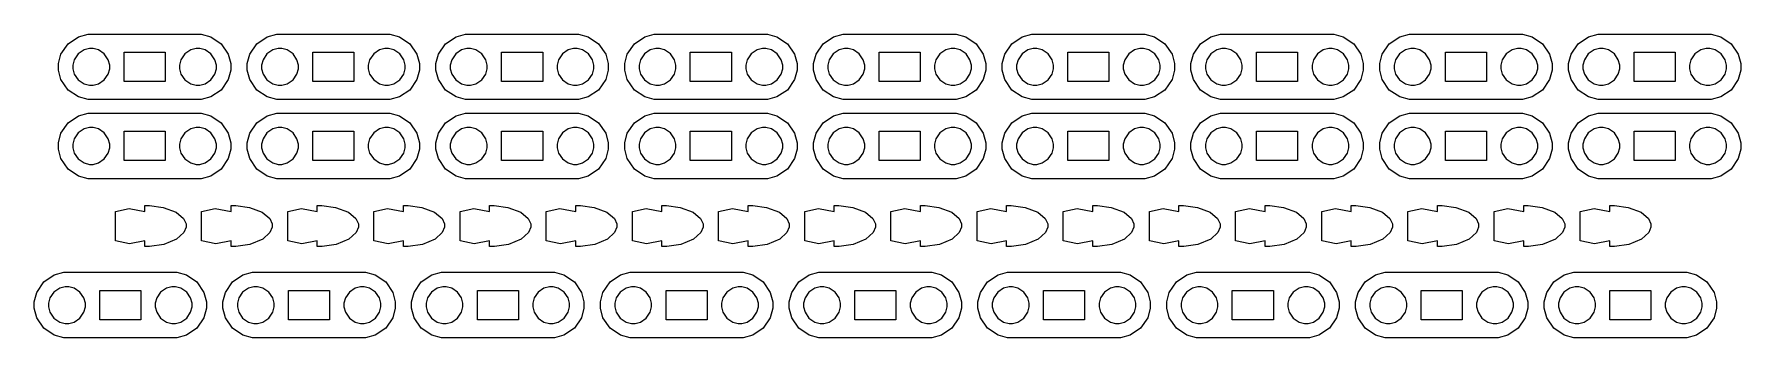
# Model space of a CAD drawing. Extents: x -158 to 1119, y 475 to 1777.
# Drawn here: x -118.9 to 54.6, y 805.7 to 836.6 of the extents above; entities that cross this region are included whole.
import ezdxf

# ---------------------------------------------------------------- set-up
doc = ezdxf.new("R2010")
doc.units = 0
doc.header["$MEASUREMENT"] = 0

msp = doc.modelspace()

# ---------------------------------------------------------------- linework, layer by layer
at = {"color": 0}
for points in [[(-101.95, 836.63), (-100.98, 836.37), (-99.92, 835.66), (-99.2, 834.6), (-98.94, 833.63), (-98.94, 833.3), (-98.94, 832.98), (-99.2, 832.01), (-99.92, 830.95), (-100.98, 830.24), (-101.95, 829.97), (-102.28, 829.97), (-113.12, 829.97), (-113.45, 829.97), (-114.42, 830.24), (-115.48, 830.95), (-116.2, 832.01), (-116.46, 832.98), (-116.46, 833.3), (-116.46, 833.63), (-116.2, 834.6), (-115.48, 835.66), (-114.42, 836.37), (-113.45, 836.63), (-113.12, 836.63), (-102.28, 836.63)], [(-82.76, 836.63), (-81.79, 836.37), (-80.73, 835.66), (-80.01, 834.6), (-79.75, 833.63), (-79.75, 833.3), (-79.75, 832.98), (-80.01, 832.01), (-80.73, 830.95), (-81.79, 830.24), (-82.76, 829.97), (-83.09, 829.97), (-93.94, 829.97), (-94.26, 829.97), (-95.23, 830.24), (-96.3, 830.95), (-97.01, 832.01), (-97.27, 832.98), (-97.27, 833.3), (-97.27, 833.63), (-97.01, 834.6), (-96.3, 835.66), (-95.23, 836.37), (-94.26, 836.63), (-93.94, 836.63), (-83.09, 836.63)], [(-63.58, 836.63), (-62.6, 836.37), (-61.54, 835.66), (-60.82, 834.6), (-60.56, 833.63), (-60.56, 833.3), (-60.56, 832.98), (-60.82, 832.01), (-61.54, 830.95), (-62.6, 830.24), (-63.58, 829.97), (-63.9, 829.97), (-74.74, 829.97), (-75.07, 829.97), (-76.04, 830.24), (-77.1, 830.95), (-77.82, 832.01), (-78.08, 832.98), (-78.08, 833.3), (-78.08, 833.63), (-77.82, 834.6), (-77.1, 835.66), (-76.04, 836.37), (-75.07, 836.63), (-74.74, 836.63), (-63.9, 836.63)], [(-44.38, 836.63), (-43.41, 836.37), (-42.35, 835.66), (-41.63, 834.6), (-41.37, 833.63), (-41.37, 833.3), (-41.37, 832.98), (-41.63, 832.01), (-42.35, 830.95), (-43.41, 830.24), (-44.38, 829.97), (-44.71, 829.97), (-55.56, 829.97), (-55.88, 829.97), (-56.86, 830.24), (-57.91, 830.95), (-58.63, 832.01), (-58.89, 832.98), (-58.89, 833.3), (-58.89, 833.63), (-58.63, 834.6), (-57.91, 835.66), (-56.86, 836.37), (-55.88, 836.63), (-55.56, 836.63), (-44.71, 836.63)], [(-25.19, 836.63), (-24.22, 836.37), (-23.16, 835.66), (-22.45, 834.6), (-22.18, 833.63), (-22.18, 833.3), (-22.18, 832.98), (-22.45, 832.01), (-23.16, 830.95), (-24.22, 830.24), (-25.19, 829.97), (-25.52, 829.97), (-36.37, 829.97), (-36.69, 829.97), (-37.66, 830.24), (-38.73, 830.95), (-39.44, 832.01), (-39.7, 832.98), (-39.7, 833.3), (-39.7, 833.63), (-39.44, 834.6), (-38.73, 835.66), (-37.66, 836.37), (-36.69, 836.63), (-36.37, 836.63), (-25.52, 836.63)], [(-6, 836.63), (-5.03, 836.37), (-3.97, 835.66), (-3.25, 834.6), (-2.99, 833.63), (-2.99, 833.3), (-2.99, 832.98), (-3.25, 832.01), (-3.97, 830.95), (-5.03, 830.24), (-6, 829.97), (-6.33, 829.97), (-17.17, 829.97), (-17.5, 829.97), (-18.47, 830.24), (-19.53, 830.95), (-20.25, 832.01), (-20.51, 832.98), (-20.51, 833.3), (-20.51, 833.63), (-20.25, 834.6), (-19.53, 835.66), (-18.47, 836.37), (-17.5, 836.63), (-17.17, 836.63), (-6.33, 836.63)], [(13.19, 836.63), (14.16, 836.37), (15.22, 835.66), (15.94, 834.6), (16.2, 833.63), (16.2, 833.3), (16.2, 832.98), (15.94, 832.01), (15.22, 830.95), (14.16, 830.24), (13.19, 829.97), (12.86, 829.97), (2.02, 829.97), (1.69, 829.97), (0.71, 830.24), (-0.35, 830.95), (-1.06, 832.01), (-1.32, 832.98), (-1.32, 833.3), (-1.32, 833.63), (-1.06, 834.6), (-0.35, 835.66), (0.71, 836.37), (1.69, 836.63), (2.02, 836.63), (12.86, 836.63)], [(32.38, 836.63), (33.35, 836.37), (34.41, 835.66), (35.12, 834.6), (35.39, 833.63), (35.39, 833.3), (35.39, 832.98), (35.12, 832.01), (34.41, 830.95), (33.35, 830.24), (32.38, 829.97), (32.05, 829.97), (21.2, 829.97), (20.88, 829.97), (19.91, 830.24), (18.84, 830.95), (18.13, 832.01), (17.87, 832.98), (17.87, 833.3), (17.87, 833.63), (18.13, 834.6), (18.84, 835.66), (19.91, 836.37), (20.88, 836.63), (21.2, 836.63), (32.05, 836.63)], [(51.56, 836.63), (52.54, 836.37), (53.6, 835.66), (54.32, 834.6), (54.58, 833.63), (54.58, 833.3), (54.58, 832.98), (54.32, 832.01), (53.6, 830.95), (52.54, 830.24), (51.56, 829.97), (51.24, 829.97), (40.4, 829.97), (40.07, 829.97), (39.1, 830.24), (38.04, 830.95), (37.32, 832.01), (37.06, 832.98), (37.06, 833.3), (37.06, 833.63), (37.32, 834.6), (38.04, 835.66), (39.1, 836.37), (40.07, 836.63), (40.4, 836.63), (51.24, 836.63)], [(-113.31, 835.18), (-113.85, 835.03), (-114.45, 834.63), (-114.86, 834.03), (-115, 833.49), (-115, 833.3), (-115, 833.12), (-114.86, 832.57), (-114.45, 831.98), (-113.85, 831.58), (-113.31, 831.43), (-113.12, 831.43), (-112.94, 831.43), (-112.4, 831.58), (-111.8, 831.98), (-111.4, 832.57), (-111.25, 833.12), (-111.25, 833.3), (-111.25, 833.49), (-111.4, 834.03), (-111.8, 834.63), (-112.4, 835.03), (-112.94, 835.18), (-113.12, 835.18)], [(-105.62, 834.8), (-105.62, 831.8), (-109.79, 831.8), (-109.79, 834.8)], [(-102.46, 835.18), (-103.01, 835.03), (-103.61, 834.63), (-104.01, 834.03), (-104.15, 833.49), (-104.15, 833.3), (-104.15, 833.12), (-104.01, 832.57), (-103.61, 831.98), (-103.01, 831.58), (-102.46, 831.43), (-102.28, 831.43), (-102.1, 831.43), (-101.55, 831.58), (-100.95, 831.98), (-100.55, 832.57), (-100.4, 833.12), (-100.4, 833.3), (-100.4, 833.49), (-100.55, 834.03), (-100.95, 834.63), (-101.55, 835.03), (-102.1, 835.18), (-102.28, 835.18)], [(-94.12, 835.18), (-94.67, 835.03), (-95.26, 834.63), (-95.66, 834.03), (-95.81, 833.49), (-95.81, 833.3), (-95.81, 833.12), (-95.66, 832.57), (-95.26, 831.98), (-94.67, 831.58), (-94.12, 831.43), (-93.94, 831.43), (-93.75, 831.43), (-93.21, 831.58), (-92.61, 831.98), (-92.21, 832.57), (-92.06, 833.12), (-92.06, 833.3), (-92.06, 833.49), (-92.21, 834.03), (-92.61, 834.63), (-93.21, 835.03), (-93.75, 835.18), (-93.94, 835.18)], [(-86.42, 834.8), (-86.42, 831.8), (-90.6, 831.8), (-90.6, 834.8)], [(-83.27, 835.18), (-83.82, 835.03), (-84.41, 834.63), (-84.82, 834.03), (-84.96, 833.49), (-84.96, 833.3), (-84.96, 833.12), (-84.82, 832.57), (-84.41, 831.98), (-83.82, 831.58), (-83.27, 831.43), (-83.09, 831.43), (-82.91, 831.43), (-82.36, 831.58), (-81.76, 831.98), (-81.36, 832.57), (-81.21, 833.12), (-81.21, 833.3), (-81.21, 833.49), (-81.36, 834.03), (-81.76, 834.63), (-82.36, 835.03), (-82.91, 835.18), (-83.09, 835.18)], [(-74.93, 835.18), (-75.47, 835.03), (-76.07, 834.63), (-76.47, 834.03), (-76.62, 833.49), (-76.62, 833.3), (-76.62, 833.12), (-76.47, 832.57), (-76.07, 831.98), (-75.47, 831.58), (-74.93, 831.43), (-74.74, 831.43), (-74.56, 831.43), (-74.01, 831.58), (-73.42, 831.98), (-73.02, 832.57), (-72.87, 833.12), (-72.87, 833.3), (-72.87, 833.49), (-73.02, 834.03), (-73.42, 834.63), (-74.01, 835.03), (-74.56, 835.18), (-74.74, 835.18)], [(-67.23, 834.8), (-67.23, 831.8), (-71.41, 831.8), (-71.41, 834.8)], [(-64.08, 835.18), (-64.63, 835.03), (-65.23, 834.63), (-65.63, 834.03), (-65.77, 833.49), (-65.77, 833.3), (-65.77, 833.12), (-65.63, 832.57), (-65.23, 831.98), (-64.63, 831.58), (-64.08, 831.43), (-63.9, 831.43), (-63.72, 831.43), (-63.17, 831.58), (-62.57, 831.98), (-62.17, 832.57), (-62.02, 833.12), (-62.02, 833.3), (-62.02, 833.49), (-62.17, 834.03), (-62.57, 834.63), (-63.17, 835.03), (-63.72, 835.18), (-63.9, 835.18)], [(-55.74, 835.18), (-56.29, 835.03), (-56.88, 834.63), (-57.28, 834.03), (-57.43, 833.49), (-57.43, 833.3), (-57.43, 833.12), (-57.28, 832.57), (-56.88, 831.98), (-56.29, 831.58), (-55.74, 831.43), (-55.56, 831.43), (-55.37, 831.43), (-54.83, 831.58), (-54.23, 831.98), (-53.83, 832.57), (-53.68, 833.12), (-53.68, 833.3), (-53.68, 833.49), (-53.83, 834.03), (-54.23, 834.63), (-54.83, 835.03), (-55.37, 835.18), (-55.56, 835.18)], [(-48.05, 834.8), (-48.05, 831.8), (-52.22, 831.8), (-52.22, 834.8)], [(-44.89, 835.18), (-45.44, 835.03), (-46.04, 834.63), (-46.44, 834.03), (-46.58, 833.49), (-46.58, 833.3), (-46.58, 833.12), (-46.44, 832.57), (-46.04, 831.98), (-45.44, 831.58), (-44.89, 831.43), (-44.71, 831.43), (-44.53, 831.43), (-43.98, 831.58), (-43.38, 831.98), (-42.98, 832.57), (-42.83, 833.12), (-42.83, 833.3), (-42.83, 833.49), (-42.98, 834.03), (-43.38, 834.63), (-43.98, 835.03), (-44.53, 835.18), (-44.71, 835.18)], [(-36.55, 835.18), (-37.1, 835.03), (-37.69, 834.63), (-38.09, 834.03), (-38.24, 833.49), (-38.24, 833.3), (-38.24, 833.12), (-38.09, 832.57), (-37.69, 831.98), (-37.1, 831.58), (-36.55, 831.43), (-36.37, 831.43), (-36.18, 831.43), (-35.64, 831.58), (-35.04, 831.98), (-34.64, 832.57), (-34.49, 833.12), (-34.49, 833.3), (-34.49, 833.49), (-34.64, 834.03), (-35.04, 834.63), (-35.64, 835.03), (-36.18, 835.18), (-36.37, 835.18)], [(-28.86, 834.8), (-28.86, 831.8), (-33.03, 831.8), (-33.03, 834.8)], [(-25.7, 835.18), (-26.25, 835.03), (-26.84, 834.63), (-27.25, 834.03), (-27.39, 833.49), (-27.39, 833.3), (-27.39, 833.12), (-27.25, 832.57), (-26.84, 831.98), (-26.25, 831.58), (-25.7, 831.43), (-25.52, 831.43), (-25.34, 831.43), (-24.79, 831.58), (-24.19, 831.98), (-23.79, 832.57), (-23.64, 833.12), (-23.64, 833.3), (-23.64, 833.49), (-23.79, 834.03), (-24.19, 834.63), (-24.79, 835.03), (-25.34, 835.18), (-25.52, 835.18)], [(-17.36, 835.18), (-17.9, 835.03), (-18.5, 834.63), (-18.9, 834.03), (-19.05, 833.49), (-19.05, 833.3), (-19.05, 833.12), (-18.9, 832.57), (-18.5, 831.98), (-17.9, 831.58), (-17.36, 831.43), (-17.17, 831.43), (-16.99, 831.43), (-16.44, 831.58), (-15.85, 831.98), (-15.45, 832.57), (-15.3, 833.12), (-15.3, 833.3), (-15.3, 833.49), (-15.45, 834.03), (-15.85, 834.63), (-16.44, 835.03), (-16.99, 835.18), (-17.17, 835.18)], [(-9.66, 834.8), (-9.66, 831.8), (-13.84, 831.8), (-13.84, 834.8)], [(-6.51, 835.18), (-7.06, 835.03), (-7.65, 834.63), (-8.06, 834.03), (-8.2, 833.49), (-8.2, 833.3), (-8.2, 833.12), (-8.06, 832.57), (-7.65, 831.98), (-7.06, 831.58), (-6.51, 831.43), (-6.33, 831.43), (-6.15, 831.43), (-5.6, 831.58), (-5, 831.98), (-4.6, 832.57), (-4.45, 833.12), (-4.45, 833.3), (-4.45, 833.49), (-4.6, 834.03), (-5, 834.63), (-5.6, 835.03), (-6.15, 835.18), (-6.33, 835.18)], [(1.83, 835.18), (1.29, 835.03), (0.69, 834.63), (0.29, 834.03), (0.14, 833.49), (0.14, 833.3), (0.14, 833.12), (0.29, 832.57), (0.69, 831.98), (1.29, 831.58), (1.83, 831.43), (2.02, 831.43), (2.2, 831.43), (2.74, 831.58), (3.34, 831.98), (3.74, 832.57), (3.89, 833.12), (3.89, 833.3), (3.89, 833.49), (3.74, 834.03), (3.34, 834.63), (2.74, 835.03), (2.2, 835.18), (2.02, 835.18)], [(9.52, 834.8), (9.52, 831.8), (5.35, 831.8), (5.35, 834.8)], [(12.68, 835.18), (12.13, 835.03), (11.53, 834.63), (11.13, 834.03), (10.99, 833.49), (10.99, 833.3), (10.99, 833.12), (11.13, 832.57), (11.53, 831.98), (12.13, 831.58), (12.68, 831.43), (12.86, 831.43), (13.04, 831.43), (13.59, 831.58), (14.19, 831.98), (14.59, 832.57), (14.74, 833.12), (14.74, 833.3), (14.74, 833.49), (14.59, 834.03), (14.19, 834.63), (13.59, 835.03), (13.04, 835.18), (12.86, 835.18)], [(21.02, 835.18), (20.47, 835.03), (19.88, 834.63), (19.48, 834.03), (19.33, 833.49), (19.33, 833.3), (19.33, 833.12), (19.48, 832.57), (19.88, 831.98), (20.47, 831.58), (21.02, 831.43), (21.2, 831.43), (21.39, 831.43), (21.93, 831.58), (22.53, 831.98), (22.93, 832.57), (23.08, 833.12), (23.08, 833.3), (23.08, 833.49), (22.93, 834.03), (22.53, 834.63), (21.93, 835.03), (21.39, 835.18), (21.2, 835.18)], [(28.71, 834.8), (28.71, 831.8), (24.54, 831.8), (24.54, 834.8)], [(31.87, 835.18), (31.32, 835.03), (30.73, 834.63), (30.32, 834.03), (30.18, 833.49), (30.18, 833.3), (30.18, 833.12), (30.32, 832.57), (30.73, 831.98), (31.32, 831.58), (31.87, 831.43), (32.05, 831.43), (32.24, 831.43), (32.78, 831.58), (33.37, 831.98), (33.78, 832.57), (33.93, 833.12), (33.93, 833.3), (33.93, 833.49), (33.78, 834.03), (33.37, 834.63), (32.78, 835.03), (32.24, 835.18), (32.05, 835.18)], [(40.21, 835.18), (39.66, 835.03), (39.07, 834.63), (38.67, 834.03), (38.52, 833.49), (38.52, 833.3), (38.52, 833.12), (38.67, 832.57), (39.07, 831.98), (39.66, 831.58), (40.21, 831.43), (40.4, 831.43), (40.58, 831.43), (41.13, 831.58), (41.72, 831.98), (42.12, 832.57), (42.27, 833.12), (42.27, 833.3), (42.27, 833.49), (42.12, 834.03), (41.72, 834.63), (41.13, 835.03), (40.58, 835.18), (40.4, 835.18)], [(47.9, 834.8), (47.9, 831.8), (43.73, 831.8), (43.73, 834.8)], [(51.06, 835.18), (50.51, 835.03), (49.91, 834.63), (49.51, 834.03), (49.37, 833.49), (49.37, 833.3), (49.37, 833.12), (49.51, 832.57), (49.91, 831.98), (50.51, 831.58), (51.06, 831.43), (51.24, 831.43), (51.42, 831.43), (51.97, 831.58), (52.57, 831.98), (52.97, 832.57), (53.12, 833.12), (53.12, 833.3), (53.12, 833.49), (52.97, 834.03), (52.57, 834.63), (51.97, 835.03), (51.42, 835.18), (51.24, 835.18)], [(-101.95, 828.59), (-100.98, 828.33), (-99.92, 827.62), (-99.2, 826.56), (-98.94, 825.59), (-98.94, 825.26), (-98.94, 824.94), (-99.2, 823.97), (-99.92, 822.91), (-100.98, 822.2), (-101.95, 821.93), (-102.28, 821.93), (-113.12, 821.93), (-113.45, 821.93), (-114.42, 822.2), (-115.48, 822.91), (-116.2, 823.97), (-116.46, 824.94), (-116.46, 825.26), (-116.46, 825.59), (-116.2, 826.56), (-115.48, 827.62), (-114.42, 828.33), (-113.45, 828.59), (-113.12, 828.59), (-102.28, 828.59)], [(-82.76, 828.59), (-81.79, 828.33), (-80.73, 827.62), (-80.01, 826.56), (-79.75, 825.59), (-79.75, 825.26), (-79.75, 824.94), (-80.01, 823.97), (-80.73, 822.91), (-81.79, 822.2), (-82.76, 821.93), (-83.09, 821.93), (-93.94, 821.93), (-94.26, 821.93), (-95.23, 822.2), (-96.3, 822.91), (-97.01, 823.97), (-97.27, 824.94), (-97.27, 825.26), (-97.27, 825.59), (-97.01, 826.56), (-96.3, 827.62), (-95.23, 828.33), (-94.26, 828.59), (-93.94, 828.59), (-83.09, 828.59)], [(-63.58, 828.59), (-62.6, 828.33), (-61.54, 827.62), (-60.82, 826.56), (-60.56, 825.59), (-60.56, 825.26), (-60.56, 824.94), (-60.82, 823.97), (-61.54, 822.91), (-62.6, 822.2), (-63.58, 821.93), (-63.9, 821.93), (-74.74, 821.93), (-75.07, 821.93), (-76.04, 822.2), (-77.1, 822.91), (-77.82, 823.97), (-78.08, 824.94), (-78.08, 825.26), (-78.08, 825.59), (-77.82, 826.56), (-77.1, 827.62), (-76.04, 828.33), (-75.07, 828.59), (-74.74, 828.59), (-63.9, 828.59)], [(-44.38, 828.59), (-43.41, 828.33), (-42.35, 827.62), (-41.63, 826.56), (-41.37, 825.59), (-41.37, 825.26), (-41.37, 824.94), (-41.63, 823.97), (-42.35, 822.91), (-43.41, 822.2), (-44.38, 821.93), (-44.71, 821.93), (-55.56, 821.93), (-55.88, 821.93), (-56.86, 822.2), (-57.91, 822.91), (-58.63, 823.97), (-58.89, 824.94), (-58.89, 825.26), (-58.89, 825.59), (-58.63, 826.56), (-57.91, 827.62), (-56.86, 828.33), (-55.88, 828.59), (-55.56, 828.59), (-44.71, 828.59)], [(-25.19, 828.59), (-24.22, 828.33), (-23.16, 827.62), (-22.45, 826.56), (-22.18, 825.59), (-22.18, 825.26), (-22.18, 824.94), (-22.45, 823.97), (-23.16, 822.91), (-24.22, 822.2), (-25.19, 821.93), (-25.52, 821.93), (-36.37, 821.93), (-36.69, 821.93), (-37.66, 822.2), (-38.73, 822.91), (-39.44, 823.97), (-39.7, 824.94), (-39.7, 825.26), (-39.7, 825.59), (-39.44, 826.56), (-38.73, 827.62), (-37.66, 828.33), (-36.69, 828.59), (-36.37, 828.59), (-25.52, 828.59)], [(-6, 828.59), (-5.03, 828.33), (-3.97, 827.62), (-3.25, 826.56), (-2.99, 825.59), (-2.99, 825.26), (-2.99, 824.94), (-3.25, 823.97), (-3.97, 822.91), (-5.03, 822.2), (-6, 821.93), (-6.33, 821.93), (-17.17, 821.93), (-17.5, 821.93), (-18.47, 822.2), (-19.53, 822.91), (-20.25, 823.97), (-20.51, 824.94), (-20.51, 825.26), (-20.51, 825.59), (-20.25, 826.56), (-19.53, 827.62), (-18.47, 828.33), (-17.5, 828.59), (-17.17, 828.59), (-6.33, 828.59)], [(13.19, 828.59), (14.16, 828.33), (15.22, 827.62), (15.94, 826.56), (16.2, 825.59), (16.2, 825.26), (16.2, 824.94), (15.94, 823.97), (15.22, 822.91), (14.16, 822.2), (13.19, 821.93), (12.86, 821.93), (2.02, 821.93), (1.69, 821.93), (0.71, 822.2), (-0.35, 822.91), (-1.06, 823.97), (-1.32, 824.94), (-1.32, 825.26), (-1.32, 825.59), (-1.06, 826.56), (-0.35, 827.62), (0.71, 828.33), (1.69, 828.59), (2.02, 828.59), (12.86, 828.59)], [(32.38, 828.59), (33.35, 828.33), (34.41, 827.62), (35.12, 826.56), (35.39, 825.59), (35.39, 825.26), (35.39, 824.94), (35.12, 823.97), (34.41, 822.91), (33.35, 822.2), (32.38, 821.93), (32.05, 821.93), (21.2, 821.93), (20.88, 821.93), (19.91, 822.2), (18.84, 822.91), (18.13, 823.97), (17.87, 824.94), (17.87, 825.26), (17.87, 825.59), (18.13, 826.56), (18.84, 827.62), (19.91, 828.33), (20.88, 828.59), (21.2, 828.59), (32.05, 828.59)], [(51.56, 828.59), (52.54, 828.33), (53.6, 827.62), (54.32, 826.56), (54.58, 825.59), (54.58, 825.26), (54.58, 824.94), (54.32, 823.97), (53.6, 822.91), (52.54, 822.2), (51.56, 821.93), (51.24, 821.93), (40.4, 821.93), (40.07, 821.93), (39.1, 822.2), (38.04, 822.91), (37.32, 823.97), (37.06, 824.94), (37.06, 825.26), (37.06, 825.59), (37.32, 826.56), (38.04, 827.62), (39.1, 828.33), (40.07, 828.59), (40.4, 828.59), (51.24, 828.59)], [(-113.31, 827.14), (-113.85, 826.99), (-114.45, 826.59), (-114.86, 825.99), (-115, 825.45), (-115, 825.26), (-115, 825.08), (-114.86, 824.53), (-114.45, 823.94), (-113.85, 823.54), (-113.31, 823.39), (-113.12, 823.39), (-112.94, 823.39), (-112.4, 823.54), (-111.8, 823.94), (-111.4, 824.53), (-111.25, 825.08), (-111.25, 825.26), (-111.25, 825.45), (-111.4, 825.99), (-111.8, 826.59), (-112.4, 826.99), (-112.94, 827.14), (-113.12, 827.14)], [(-105.62, 826.76), (-105.62, 823.77), (-109.79, 823.77), (-109.79, 826.76)], [(-102.46, 827.14), (-103.01, 826.99), (-103.61, 826.59), (-104.01, 825.99), (-104.15, 825.45), (-104.15, 825.26), (-104.15, 825.08), (-104.01, 824.53), (-103.61, 823.94), (-103.01, 823.54), (-102.46, 823.39), (-102.28, 823.39), (-102.1, 823.39), (-101.55, 823.54), (-100.95, 823.94), (-100.55, 824.53), (-100.4, 825.08), (-100.4, 825.26), (-100.4, 825.45), (-100.55, 825.99), (-100.95, 826.59), (-101.55, 826.99), (-102.1, 827.14), (-102.28, 827.14)], [(-94.12, 827.14), (-94.67, 826.99), (-95.26, 826.59), (-95.66, 825.99), (-95.81, 825.45), (-95.81, 825.26), (-95.81, 825.08), (-95.66, 824.53), (-95.26, 823.94), (-94.67, 823.54), (-94.12, 823.39), (-93.94, 823.39), (-93.75, 823.39), (-93.21, 823.54), (-92.61, 823.94), (-92.21, 824.53), (-92.06, 825.08), (-92.06, 825.26), (-92.06, 825.45), (-92.21, 825.99), (-92.61, 826.59), (-93.21, 826.99), (-93.75, 827.14), (-93.94, 827.14)], [(-86.42, 826.76), (-86.42, 823.77), (-90.6, 823.77), (-90.6, 826.76)], [(-83.27, 827.14), (-83.82, 826.99), (-84.41, 826.59), (-84.82, 825.99), (-84.96, 825.45), (-84.96, 825.26), (-84.96, 825.08), (-84.82, 824.53), (-84.41, 823.94), (-83.82, 823.54), (-83.27, 823.39), (-83.09, 823.39), (-82.91, 823.39), (-82.36, 823.54), (-81.76, 823.94), (-81.36, 824.53), (-81.21, 825.08), (-81.21, 825.26), (-81.21, 825.45), (-81.36, 825.99), (-81.76, 826.59), (-82.36, 826.99), (-82.91, 827.14), (-83.09, 827.14)], [(-74.93, 827.14), (-75.47, 826.99), (-76.07, 826.59), (-76.47, 825.99), (-76.62, 825.45), (-76.62, 825.26), (-76.62, 825.08), (-76.47, 824.53), (-76.07, 823.94), (-75.47, 823.54), (-74.93, 823.39), (-74.74, 823.39), (-74.56, 823.39), (-74.01, 823.54), (-73.42, 823.94), (-73.02, 824.53), (-72.87, 825.08), (-72.87, 825.26), (-72.87, 825.45), (-73.02, 825.99), (-73.42, 826.59), (-74.01, 826.99), (-74.56, 827.14), (-74.74, 827.14)], [(-67.23, 826.76), (-67.23, 823.77), (-71.41, 823.77), (-71.41, 826.76)], [(-64.08, 827.14), (-64.63, 826.99), (-65.23, 826.59), (-65.63, 825.99), (-65.77, 825.45), (-65.77, 825.26), (-65.77, 825.08), (-65.63, 824.53), (-65.23, 823.94), (-64.63, 823.54), (-64.08, 823.39), (-63.9, 823.39), (-63.72, 823.39), (-63.17, 823.54), (-62.57, 823.94), (-62.17, 824.53), (-62.02, 825.08), (-62.02, 825.26), (-62.02, 825.45), (-62.17, 825.99), (-62.57, 826.59), (-63.17, 826.99), (-63.72, 827.14), (-63.9, 827.14)], [(-55.74, 827.14), (-56.29, 826.99), (-56.88, 826.59), (-57.28, 825.99), (-57.43, 825.45), (-57.43, 825.26), (-57.43, 825.08), (-57.28, 824.53), (-56.88, 823.94), (-56.29, 823.54), (-55.74, 823.39), (-55.56, 823.39), (-55.37, 823.39), (-54.83, 823.54), (-54.23, 823.94), (-53.83, 824.53), (-53.68, 825.08), (-53.68, 825.26), (-53.68, 825.45), (-53.83, 825.99), (-54.23, 826.59), (-54.83, 826.99), (-55.37, 827.14), (-55.56, 827.14)], [(-48.05, 826.76), (-48.05, 823.77), (-52.22, 823.77), (-52.22, 826.76)], [(-44.89, 827.14), (-45.44, 826.99), (-46.04, 826.59), (-46.44, 825.99), (-46.58, 825.45), (-46.58, 825.26), (-46.58, 825.08), (-46.44, 824.53), (-46.04, 823.94), (-45.44, 823.54), (-44.89, 823.39), (-44.71, 823.39), (-44.53, 823.39), (-43.98, 823.54), (-43.38, 823.94), (-42.98, 824.53), (-42.83, 825.08), (-42.83, 825.26), (-42.83, 825.45), (-42.98, 825.99), (-43.38, 826.59), (-43.98, 826.99), (-44.53, 827.14), (-44.71, 827.14)], [(-36.55, 827.14), (-37.1, 826.99), (-37.69, 826.59), (-38.09, 825.99), (-38.24, 825.45), (-38.24, 825.26), (-38.24, 825.08), (-38.09, 824.53), (-37.69, 823.94), (-37.1, 823.54), (-36.55, 823.39), (-36.37, 823.39), (-36.18, 823.39), (-35.64, 823.54), (-35.04, 823.94), (-34.64, 824.53), (-34.49, 825.08), (-34.49, 825.26), (-34.49, 825.45), (-34.64, 825.99), (-35.04, 826.59), (-35.64, 826.99), (-36.18, 827.14), (-36.37, 827.14)], [(-28.86, 826.76), (-28.86, 823.77), (-33.03, 823.77), (-33.03, 826.76)], [(-25.7, 827.14), (-26.25, 826.99), (-26.84, 826.59), (-27.25, 825.99), (-27.39, 825.45), (-27.39, 825.26), (-27.39, 825.08), (-27.25, 824.53), (-26.84, 823.94), (-26.25, 823.54), (-25.7, 823.39), (-25.52, 823.39), (-25.34, 823.39), (-24.79, 823.54), (-24.19, 823.94), (-23.79, 824.53), (-23.64, 825.08), (-23.64, 825.26), (-23.64, 825.45), (-23.79, 825.99), (-24.19, 826.59), (-24.79, 826.99), (-25.34, 827.14), (-25.52, 827.14)], [(-17.36, 827.14), (-17.9, 826.99), (-18.5, 826.59), (-18.9, 825.99), (-19.05, 825.45), (-19.05, 825.26), (-19.05, 825.08), (-18.9, 824.53), (-18.5, 823.94), (-17.9, 823.54), (-17.36, 823.39), (-17.17, 823.39), (-16.99, 823.39), (-16.44, 823.54), (-15.85, 823.94), (-15.45, 824.53), (-15.3, 825.08), (-15.3, 825.26), (-15.3, 825.45), (-15.45, 825.99), (-15.85, 826.59), (-16.44, 826.99), (-16.99, 827.14), (-17.17, 827.14)], [(-9.66, 826.76), (-9.66, 823.77), (-13.84, 823.77), (-13.84, 826.76)], [(-6.51, 827.14), (-7.06, 826.99), (-7.65, 826.59), (-8.06, 825.99), (-8.2, 825.45), (-8.2, 825.26), (-8.2, 825.08), (-8.06, 824.53), (-7.65, 823.94), (-7.06, 823.54), (-6.51, 823.39), (-6.33, 823.39), (-6.15, 823.39), (-5.6, 823.54), (-5, 823.94), (-4.6, 824.53), (-4.45, 825.08), (-4.45, 825.26), (-4.45, 825.45), (-4.6, 825.99), (-5, 826.59), (-5.6, 826.99), (-6.15, 827.14), (-6.33, 827.14)], [(1.83, 827.14), (1.29, 826.99), (0.69, 826.59), (0.29, 825.99), (0.14, 825.45), (0.14, 825.26), (0.14, 825.08), (0.29, 824.53), (0.69, 823.94), (1.29, 823.54), (1.83, 823.39), (2.02, 823.39), (2.2, 823.39), (2.74, 823.54), (3.34, 823.94), (3.74, 824.53), (3.89, 825.08), (3.89, 825.26), (3.89, 825.45), (3.74, 825.99), (3.34, 826.59), (2.74, 826.99), (2.2, 827.14), (2.02, 827.14)], [(9.52, 826.76), (9.52, 823.77), (5.35, 823.77), (5.35, 826.76)], [(12.68, 827.14), (12.13, 826.99), (11.53, 826.59), (11.13, 825.99), (10.99, 825.45), (10.99, 825.26), (10.99, 825.08), (11.13, 824.53), (11.53, 823.94), (12.13, 823.54), (12.68, 823.39), (12.86, 823.39), (13.04, 823.39), (13.59, 823.54), (14.19, 823.94), (14.59, 824.53), (14.74, 825.08), (14.74, 825.26), (14.74, 825.45), (14.59, 825.99), (14.19, 826.59), (13.59, 826.99), (13.04, 827.14), (12.86, 827.14)], [(21.02, 827.14), (20.47, 826.99), (19.88, 826.59), (19.48, 825.99), (19.33, 825.45), (19.33, 825.26), (19.33, 825.08), (19.48, 824.53), (19.88, 823.94), (20.47, 823.54), (21.02, 823.39), (21.2, 823.39), (21.39, 823.39), (21.93, 823.54), (22.53, 823.94), (22.93, 824.53), (23.08, 825.08), (23.08, 825.26), (23.08, 825.45), (22.93, 825.99), (22.53, 826.59), (21.93, 826.99), (21.39, 827.14), (21.2, 827.14)], [(28.71, 826.76), (28.71, 823.77), (24.54, 823.77), (24.54, 826.76)], [(31.87, 827.14), (31.32, 826.99), (30.73, 826.59), (30.32, 825.99), (30.18, 825.45), (30.18, 825.26), (30.18, 825.08), (30.32, 824.53), (30.73, 823.94), (31.32, 823.54), (31.87, 823.39), (32.05, 823.39), (32.24, 823.39), (32.78, 823.54), (33.37, 823.94), (33.78, 824.53), (33.93, 825.08), (33.93, 825.26), (33.93, 825.45), (33.78, 825.99), (33.37, 826.59), (32.78, 826.99), (32.24, 827.14), (32.05, 827.14)], [(40.21, 827.14), (39.66, 826.99), (39.07, 826.59), (38.67, 825.99), (38.52, 825.45), (38.52, 825.26), (38.52, 825.08), (38.67, 824.53), (39.07, 823.94), (39.66, 823.54), (40.21, 823.39), (40.4, 823.39), (40.58, 823.39), (41.13, 823.54), (41.72, 823.94), (42.12, 824.53), (42.27, 825.08), (42.27, 825.26), (42.27, 825.45), (42.12, 825.99), (41.72, 826.59), (41.13, 826.99), (40.58, 827.14), (40.4, 827.14)], [(47.9, 826.76), (47.9, 823.77), (43.73, 823.77), (43.73, 826.76)], [(51.06, 827.14), (50.51, 826.99), (49.91, 826.59), (49.51, 825.99), (49.37, 825.45), (49.37, 825.26), (49.37, 825.08), (49.51, 824.53), (49.91, 823.94), (50.51, 823.54), (51.06, 823.39), (51.24, 823.39), (51.42, 823.39), (51.97, 823.54), (52.57, 823.94), (52.97, 824.53), (53.12, 825.08), (53.12, 825.26), (53.12, 825.45), (52.97, 825.99), (52.57, 826.59), (51.97, 826.99), (51.42, 827.14), (51.24, 827.14)], [(-109.27, 818.91), (-107.67, 818.61), (-107.67, 819.2), (-107.2, 819.2), (-105.8, 819.01), (-104.5, 818.52), (-103.74, 817.87), (-103.49, 817.35), (-103.49, 817.17), (-103.49, 816.99), (-103.72, 816.46), (-104.45, 815.77), (-105.75, 815.24), (-107.19, 815.03), (-107.67, 815.03), (-107.67, 815.62), (-109.22, 815.32), (-110.67, 815.62), (-110.67, 818.61)], [(-100.51, 818.91), (-98.9, 818.61), (-98.9, 819.2), (-98.44, 819.2), (-97.04, 819.01), (-95.74, 818.52), (-94.98, 817.87), (-94.73, 817.35), (-94.73, 817.17), (-94.73, 816.99), (-94.96, 816.46), (-95.69, 815.77), (-96.99, 815.24), (-98.43, 815.03), (-98.9, 815.03), (-98.9, 815.62), (-100.46, 815.32), (-101.91, 815.62), (-101.91, 818.61)], [(-91.75, 818.91), (-90.14, 818.61), (-90.14, 819.2), (-89.68, 819.2), (-88.28, 819.01), (-86.98, 818.52), (-86.22, 817.87), (-85.97, 817.35), (-85.97, 817.17), (-85.97, 816.99), (-86.2, 816.46), (-86.93, 815.77), (-88.22, 815.24), (-89.66, 815.03), (-90.14, 815.03), (-90.14, 815.62), (-91.7, 815.32), (-93.15, 815.62), (-93.15, 818.61)], [(-82.99, 818.91), (-81.38, 818.61), (-81.38, 819.2), (-80.92, 819.2), (-79.52, 819.01), (-78.22, 818.52), (-77.46, 817.87), (-77.21, 817.35), (-77.21, 817.17), (-77.21, 816.99), (-77.44, 816.46), (-78.17, 815.77), (-79.46, 815.24), (-80.9, 815.03), (-81.38, 815.03), (-81.38, 815.62), (-82.94, 815.32), (-84.39, 815.62), (-84.39, 818.61)], [(-74.23, 818.91), (-72.62, 818.61), (-72.62, 819.2), (-72.15, 819.2), (-70.76, 819.01), (-69.46, 818.52), (-68.7, 817.87), (-68.45, 817.35), (-68.45, 817.17), (-68.45, 816.99), (-68.68, 816.46), (-69.41, 815.77), (-70.71, 815.24), (-72.14, 815.03), (-72.62, 815.03), (-72.62, 815.62), (-74.18, 815.32), (-75.63, 815.62), (-75.63, 818.61)], [(-65.47, 818.91), (-63.86, 818.61), (-63.86, 819.2), (-63.4, 819.2), (-61.99, 819.01), (-60.7, 818.52), (-59.94, 817.87), (-59.69, 817.35), (-59.69, 817.17), (-59.69, 816.99), (-59.92, 816.46), (-60.65, 815.77), (-61.94, 815.24), (-63.38, 815.03), (-63.86, 815.03), (-63.86, 815.62), (-65.42, 815.32), (-66.86, 815.62), (-66.86, 818.61)], [(-56.7, 818.91), (-55.1, 818.61), (-55.1, 819.2), (-54.64, 819.2), (-53.24, 819.01), (-51.93, 818.52), (-51.18, 817.87), (-50.93, 817.35), (-50.93, 817.17), (-50.93, 816.99), (-51.16, 816.46), (-51.89, 815.77), (-53.18, 815.24), (-54.62, 815.03), (-55.1, 815.03), (-55.1, 815.62), (-56.66, 815.32), (-58.1, 815.62), (-58.1, 818.61)], [(-47.94, 818.91), (-46.34, 818.61), (-46.34, 819.2), (-45.87, 819.2), (-44.48, 819.01), (-43.17, 818.52), (-42.42, 817.87), (-42.17, 817.35), (-42.17, 817.17), (-42.17, 816.99), (-42.4, 816.46), (-43.13, 815.77), (-44.42, 815.24), (-45.86, 815.03), (-46.34, 815.03), (-46.34, 815.62), (-47.9, 815.32), (-49.34, 815.62), (-49.34, 818.61)], [(-39.18, 818.91), (-37.58, 818.61), (-37.58, 819.2), (-37.11, 819.2), (-35.71, 819.01), (-34.41, 818.52), (-33.66, 817.87), (-33.41, 817.35), (-33.41, 817.17), (-33.41, 816.99), (-33.64, 816.46), (-34.37, 815.77), (-35.66, 815.24), (-37.1, 815.03), (-37.58, 815.03), (-37.58, 815.62), (-39.14, 815.32), (-40.58, 815.62), (-40.58, 818.61)], [(-30.42, 818.91), (-28.82, 818.61), (-28.82, 819.2), (-28.35, 819.2), (-26.95, 819.01), (-25.65, 818.52), (-24.9, 817.87), (-24.65, 817.35), (-24.65, 817.17), (-24.65, 816.99), (-24.88, 816.46), (-25.61, 815.77), (-26.9, 815.24), (-28.34, 815.03), (-28.82, 815.03), (-28.82, 815.62), (-30.38, 815.32), (-31.82, 815.62), (-31.82, 818.61)], [(-21.66, 818.91), (-20.06, 818.61), (-20.06, 819.2), (-19.59, 819.2), (-18.19, 819.01), (-16.89, 818.52), (-16.13, 817.87), (-15.89, 817.35), (-15.89, 817.17), (-15.89, 816.99), (-16.12, 816.46), (-16.85, 815.77), (-18.14, 815.24), (-19.58, 815.03), (-20.06, 815.03), (-20.06, 815.62), (-21.62, 815.32), (-23.06, 815.62), (-23.06, 818.61)], [(-12.9, 818.91), (-11.3, 818.61), (-11.3, 819.2), (-10.83, 819.2), (-9.43, 819.01), (-8.13, 818.52), (-7.37, 817.87), (-7.12, 817.35), (-7.12, 817.17), (-7.12, 816.99), (-7.36, 816.46), (-8.09, 815.77), (-9.38, 815.24), (-10.82, 815.03), (-11.3, 815.03), (-11.3, 815.62), (-12.86, 815.32), (-14.3, 815.62), (-14.3, 818.61)], [(-4.14, 818.91), (-2.54, 818.61), (-2.54, 819.2), (-2.07, 819.2), (-0.67, 819.01), (0.63, 818.52), (1.39, 817.87), (1.64, 817.35), (1.64, 817.17), (1.64, 816.99), (1.41, 816.46), (0.68, 815.77), (-0.62, 815.24), (-2.06, 815.03), (-2.54, 815.03), (-2.54, 815.62), (-4.09, 815.32), (-5.54, 815.62), (-5.54, 818.61)], [(4.62, 818.91), (6.23, 818.61), (6.23, 819.2), (6.69, 819.2), (8.09, 819.01), (9.39, 818.52), (10.15, 817.87), (10.4, 817.35), (10.4, 817.17), (10.4, 816.99), (10.17, 816.46), (9.44, 815.77), (8.14, 815.24), (6.7, 815.03), (6.23, 815.03), (6.23, 815.62), (4.67, 815.32), (3.22, 815.62), (3.22, 818.61)], [(13.38, 818.91), (14.98, 818.61), (14.98, 819.2), (15.45, 819.2), (16.85, 819.01), (18.15, 818.52), (18.91, 817.87), (19.16, 817.35), (19.16, 817.17), (19.16, 816.99), (18.93, 816.46), (18.19, 815.77), (16.9, 815.24), (15.46, 815.03), (14.98, 815.03), (14.98, 815.62), (13.43, 815.32), (11.98, 815.62), (11.98, 818.61)], [(22.14, 818.91), (23.74, 818.61), (23.74, 819.2), (24.21, 819.2), (25.61, 819.01), (26.91, 818.52), (27.67, 817.87), (27.92, 817.35), (27.92, 817.17), (27.92, 816.99), (27.69, 816.46), (26.96, 815.77), (25.66, 815.24), (24.22, 815.03), (23.74, 815.03), (23.74, 815.62), (22.18, 815.32), (20.74, 815.62), (20.74, 818.61)], [(30.9, 818.91), (32.51, 818.61), (32.51, 819.2), (32.97, 819.2), (34.37, 819.01), (35.67, 818.52), (36.43, 817.87), (36.68, 817.35), (36.68, 817.17), (36.68, 816.99), (36.45, 816.46), (35.72, 815.77), (34.42, 815.24), (32.98, 815.03), (32.51, 815.03), (32.51, 815.62), (30.95, 815.32), (29.5, 815.62), (29.5, 818.61)], [(39.66, 818.91), (41.27, 818.61), (41.27, 819.2), (41.73, 819.2), (43.13, 819.01), (44.43, 818.52), (45.19, 817.87), (45.44, 817.35), (45.44, 817.17), (45.44, 816.99), (45.21, 816.46), (44.48, 815.77), (43.19, 815.24), (41.75, 815.03), (41.27, 815.03), (41.27, 815.62), (39.71, 815.32), (38.26, 815.62), (38.26, 818.61)], [(-104.42, 812.41), (-103.45, 812.15), (-102.38, 811.43), (-101.67, 810.37), (-101.41, 809.4), (-101.41, 809.08), (-101.41, 808.75), (-101.67, 807.78), (-102.38, 806.72), (-103.45, 806.01), (-104.42, 805.74), (-104.74, 805.74), (-115.59, 805.74), (-115.92, 805.74), (-116.89, 806.01), (-117.95, 806.72), (-118.67, 807.78), (-118.93, 808.75), (-118.93, 809.08), (-118.93, 809.4), (-118.67, 810.37), (-117.95, 811.43), (-116.89, 812.15), (-115.92, 812.41), (-115.59, 812.41), (-104.74, 812.41)], [(-85.23, 812.41), (-84.26, 812.15), (-83.19, 811.43), (-82.48, 810.37), (-82.22, 809.4), (-82.22, 809.08), (-82.22, 808.75), (-82.48, 807.78), (-83.19, 806.72), (-84.26, 806.01), (-85.23, 805.74), (-85.55, 805.74), (-96.4, 805.74), (-96.73, 805.74), (-97.7, 806.01), (-98.76, 806.72), (-99.48, 807.78), (-99.74, 808.75), (-99.74, 809.08), (-99.74, 809.4), (-99.48, 810.37), (-98.76, 811.43), (-97.7, 812.15), (-96.73, 812.41), (-96.4, 812.41), (-85.55, 812.41)], [(-66.04, 812.41), (-65.07, 812.15), (-64.01, 811.43), (-63.29, 810.37), (-63.03, 809.4), (-63.03, 809.08), (-63.03, 808.75), (-63.29, 807.78), (-64.01, 806.72), (-65.07, 806.01), (-66.04, 805.74), (-66.37, 805.74), (-77.21, 805.74), (-77.53, 805.74), (-78.51, 806.01), (-79.57, 806.72), (-80.29, 807.78), (-80.55, 808.75), (-80.55, 809.08), (-80.55, 809.4), (-80.29, 810.37), (-79.57, 811.43), (-78.51, 812.15), (-77.53, 812.41), (-77.21, 812.41), (-66.37, 812.41)], [(-46.85, 812.41), (-45.88, 812.15), (-44.81, 811.43), (-44.1, 810.37), (-43.84, 809.4), (-43.84, 809.08), (-43.84, 808.75), (-44.1, 807.78), (-44.81, 806.72), (-45.88, 806.01), (-46.85, 805.74), (-47.17, 805.74), (-58.02, 805.74), (-58.35, 805.74), (-59.32, 806.01), (-60.38, 806.72), (-61.1, 807.78), (-61.36, 808.75), (-61.36, 809.08), (-61.36, 809.4), (-61.1, 810.37), (-60.38, 811.43), (-59.32, 812.15), (-58.35, 812.41), (-58.02, 812.41), (-47.17, 812.41)], [(-27.66, 812.41), (-26.69, 812.15), (-25.63, 811.43), (-24.91, 810.37), (-24.65, 809.4), (-24.65, 809.08), (-24.65, 808.75), (-24.91, 807.78), (-25.63, 806.72), (-26.69, 806.01), (-27.66, 805.74), (-27.98, 805.74), (-38.83, 805.74), (-39.16, 805.74), (-40.13, 806.01), (-41.19, 806.72), (-41.9, 807.78), (-42.17, 808.75), (-42.17, 809.08), (-42.17, 809.4), (-41.9, 810.37), (-41.19, 811.43), (-40.13, 812.15), (-39.16, 812.41), (-38.83, 812.41), (-27.98, 812.41)], [(-8.47, 812.41), (-7.49, 812.15), (-6.44, 811.43), (-5.72, 810.37), (-5.46, 809.4), (-5.46, 809.08), (-5.46, 808.75), (-5.72, 807.78), (-6.44, 806.72), (-7.49, 806.01), (-8.47, 805.74), (-8.79, 805.74), (-19.64, 805.74), (-19.97, 805.74), (-20.94, 806.01), (-22, 806.72), (-22.72, 807.78), (-22.98, 808.75), (-22.98, 809.08), (-22.98, 809.4), (-22.72, 810.37), (-22, 811.43), (-20.94, 812.15), (-19.97, 812.41), (-19.64, 812.41), (-8.79, 812.41)], [(10.72, 812.41), (11.69, 812.15), (12.76, 811.43), (13.47, 810.37), (13.73, 809.4), (13.73, 809.08), (13.73, 808.75), (13.47, 807.78), (12.76, 806.72), (11.69, 806.01), (10.72, 805.74), (10.4, 805.74), (-0.45, 805.74), (-0.77, 805.74), (-1.75, 806.01), (-2.81, 806.72), (-3.53, 807.78), (-3.79, 808.75), (-3.79, 809.08), (-3.79, 809.4), (-3.53, 810.37), (-2.81, 811.43), (-1.75, 812.15), (-0.77, 812.41), (-0.45, 812.41), (10.4, 812.41)], [(29.91, 812.41), (30.88, 812.15), (31.95, 811.43), (32.66, 810.37), (32.92, 809.4), (32.92, 809.08), (32.92, 808.75), (32.66, 807.78), (31.95, 806.72), (30.88, 806.01), (29.91, 805.74), (29.59, 805.74), (18.74, 805.74), (18.41, 805.74), (17.44, 806.01), (16.38, 806.72), (15.66, 807.78), (15.4, 808.75), (15.4, 809.08), (15.4, 809.4), (15.66, 810.37), (16.38, 811.43), (17.44, 812.15), (18.41, 812.41), (18.74, 812.41), (29.59, 812.41)], [(49.1, 812.41), (50.08, 812.15), (51.13, 811.43), (51.85, 810.37), (52.11, 809.4), (52.11, 809.08), (52.11, 808.75), (51.85, 807.78), (51.13, 806.72), (50.08, 806.01), (49.1, 805.74), (48.78, 805.74), (37.93, 805.74), (37.6, 805.74), (36.63, 806.01), (35.57, 806.72), (34.85, 807.78), (34.59, 808.75), (34.59, 809.08), (34.59, 809.4), (34.85, 810.37), (35.57, 811.43), (36.63, 812.15), (37.6, 812.41), (37.93, 812.41), (48.78, 812.41)], [(-115.77, 810.95), (-116.32, 810.8), (-116.92, 810.4), (-117.32, 809.81), (-117.47, 809.26), (-117.47, 809.08), (-117.47, 808.89), (-117.32, 808.35), (-116.92, 807.75), (-116.32, 807.35), (-115.77, 807.2), (-115.59, 807.2), (-115.41, 807.2), (-114.86, 807.35), (-114.27, 807.75), (-113.86, 808.35), (-113.72, 808.89), (-113.72, 809.08), (-113.72, 809.26), (-113.86, 809.81), (-114.27, 810.4), (-114.86, 810.8), (-115.41, 810.95), (-115.59, 810.95)], [(-108.08, 810.57), (-108.08, 807.58), (-112.25, 807.58), (-112.25, 810.57)], [(-104.93, 810.95), (-105.47, 810.8), (-106.07, 810.4), (-106.47, 809.81), (-106.62, 809.26), (-106.62, 809.08), (-106.62, 808.89), (-106.47, 808.35), (-106.07, 807.75), (-105.47, 807.35), (-104.93, 807.2), (-104.74, 807.2), (-104.56, 807.2), (-104.01, 807.35), (-103.42, 807.75), (-103.02, 808.35), (-102.87, 808.89), (-102.87, 809.08), (-102.87, 809.26), (-103.02, 809.81), (-103.42, 810.4), (-104.01, 810.8), (-104.56, 810.95), (-104.74, 810.95)], [(-96.58, 810.95), (-97.13, 810.8), (-97.73, 810.4), (-98.13, 809.81), (-98.27, 809.26), (-98.27, 809.08), (-98.27, 808.89), (-98.13, 808.35), (-97.73, 807.75), (-97.13, 807.35), (-96.58, 807.2), (-96.4, 807.2), (-96.22, 807.2), (-95.67, 807.35), (-95.07, 807.75), (-94.67, 808.35), (-94.52, 808.89), (-94.52, 809.08), (-94.52, 809.26), (-94.67, 809.81), (-95.07, 810.4), (-95.67, 810.8), (-96.22, 810.95), (-96.4, 810.95)], [(-88.89, 810.57), (-88.89, 807.58), (-93.06, 807.58), (-93.06, 810.57)], [(-85.74, 810.95), (-86.28, 810.8), (-86.88, 810.4), (-87.28, 809.81), (-87.43, 809.26), (-87.43, 809.08), (-87.43, 808.89), (-87.28, 808.35), (-86.88, 807.75), (-86.28, 807.35), (-85.74, 807.2), (-85.55, 807.2), (-85.37, 807.2), (-84.82, 807.35), (-84.23, 807.75), (-83.83, 808.35), (-83.68, 808.89), (-83.68, 809.08), (-83.68, 809.26), (-83.83, 809.81), (-84.23, 810.4), (-84.82, 810.8), (-85.37, 810.95), (-85.55, 810.95)], [(-77.39, 810.95), (-77.94, 810.8), (-78.54, 810.4), (-78.94, 809.81), (-79.08, 809.26), (-79.08, 809.08), (-79.08, 808.89), (-78.94, 808.35), (-78.54, 807.75), (-77.94, 807.35), (-77.39, 807.2), (-77.21, 807.2), (-77.03, 807.2), (-76.48, 807.35), (-75.88, 807.75), (-75.48, 808.35), (-75.34, 808.89), (-75.34, 809.08), (-75.34, 809.26), (-75.48, 809.81), (-75.88, 810.4), (-76.48, 810.8), (-77.03, 810.95), (-77.21, 810.95)], [(-69.7, 810.57), (-69.7, 807.58), (-73.87, 807.58), (-73.87, 810.57)], [(-66.55, 810.95), (-67.1, 810.8), (-67.69, 810.4), (-68.09, 809.81), (-68.24, 809.26), (-68.24, 809.08), (-68.24, 808.89), (-68.09, 808.35), (-67.69, 807.75), (-67.1, 807.35), (-66.55, 807.2), (-66.37, 807.2), (-66.18, 807.2), (-65.64, 807.35), (-65.04, 807.75), (-64.64, 808.35), (-64.49, 808.89), (-64.49, 809.08), (-64.49, 809.26), (-64.64, 809.81), (-65.04, 810.4), (-65.64, 810.8), (-66.18, 810.95), (-66.37, 810.95)], [(-58.2, 810.95), (-58.75, 810.8), (-59.35, 810.4), (-59.75, 809.81), (-59.9, 809.26), (-59.9, 809.08), (-59.9, 808.89), (-59.75, 808.35), (-59.35, 807.75), (-58.75, 807.35), (-58.2, 807.2), (-58.02, 807.2), (-57.84, 807.2), (-57.29, 807.35), (-56.7, 807.75), (-56.29, 808.35), (-56.15, 808.89), (-56.15, 809.08), (-56.15, 809.26), (-56.29, 809.81), (-56.7, 810.4), (-57.29, 810.8), (-57.84, 810.95), (-58.02, 810.95)], [(-50.51, 810.57), (-50.51, 807.58), (-54.68, 807.58), (-54.68, 810.57)], [(-47.36, 810.95), (-47.91, 810.8), (-48.5, 810.4), (-48.9, 809.81), (-49.05, 809.26), (-49.05, 809.08), (-49.05, 808.89), (-48.9, 808.35), (-48.5, 807.75), (-47.91, 807.35), (-47.36, 807.2), (-47.17, 807.2), (-46.99, 807.2), (-46.44, 807.35), (-45.85, 807.75), (-45.45, 808.35), (-45.3, 808.89), (-45.3, 809.08), (-45.3, 809.26), (-45.45, 809.81), (-45.85, 810.4), (-46.44, 810.8), (-46.99, 810.95), (-47.17, 810.95)], [(-39.02, 810.95), (-39.56, 810.8), (-40.16, 810.4), (-40.56, 809.81), (-40.7, 809.26), (-40.7, 809.08), (-40.7, 808.89), (-40.56, 808.35), (-40.16, 807.75), (-39.56, 807.35), (-39.02, 807.2), (-38.83, 807.2), (-38.65, 807.2), (-38.1, 807.35), (-37.51, 807.75), (-37.1, 808.35), (-36.95, 808.89), (-36.95, 809.08), (-36.95, 809.26), (-37.1, 809.81), (-37.51, 810.4), (-38.1, 810.8), (-38.65, 810.95), (-38.83, 810.95)], [(-31.32, 810.57), (-31.32, 807.58), (-35.49, 807.58), (-35.49, 810.57)], [(-28.17, 810.95), (-28.71, 810.8), (-29.31, 810.4), (-29.71, 809.81), (-29.86, 809.26), (-29.86, 809.08), (-29.86, 808.89), (-29.71, 808.35), (-29.31, 807.75), (-28.71, 807.35), (-28.17, 807.2), (-27.98, 807.2), (-27.8, 807.2), (-27.26, 807.35), (-26.66, 807.75), (-26.26, 808.35), (-26.11, 808.89), (-26.11, 809.08), (-26.11, 809.26), (-26.26, 809.81), (-26.66, 810.4), (-27.26, 810.8), (-27.8, 810.95), (-27.98, 810.95)], [(-19.82, 810.95), (-20.37, 810.8), (-20.97, 810.4), (-21.37, 809.81), (-21.52, 809.26), (-21.52, 809.08), (-21.52, 808.89), (-21.37, 808.35), (-20.97, 807.75), (-20.37, 807.35), (-19.82, 807.2), (-19.64, 807.2), (-19.46, 807.2), (-18.91, 807.35), (-18.31, 807.75), (-17.92, 808.35), (-17.76, 808.89), (-17.76, 809.08), (-17.76, 809.26), (-17.92, 809.81), (-18.31, 810.4), (-18.91, 810.8), (-19.46, 810.95), (-19.64, 810.95)], [(-12.13, 810.57), (-12.13, 807.58), (-16.3, 807.58), (-16.3, 810.57)], [(-8.98, 810.95), (-9.52, 810.8), (-10.12, 810.4), (-10.52, 809.81), (-10.67, 809.26), (-10.67, 809.08), (-10.67, 808.89), (-10.52, 808.35), (-10.12, 807.75), (-9.52, 807.35), (-8.98, 807.2), (-8.79, 807.2), (-8.61, 807.2), (-8.07, 807.35), (-7.47, 807.75), (-7.07, 808.35), (-6.92, 808.89), (-6.92, 809.08), (-6.92, 809.26), (-7.07, 809.81), (-7.47, 810.4), (-8.07, 810.8), (-8.61, 810.95), (-8.79, 810.95)], [(-0.63, 810.95), (-1.18, 810.8), (-1.78, 810.4), (-2.18, 809.81), (-2.33, 809.26), (-2.33, 809.08), (-2.33, 808.89), (-2.18, 808.35), (-1.78, 807.75), (-1.18, 807.35), (-0.63, 807.2), (-0.45, 807.2), (-0.27, 807.2), (0.28, 807.35), (0.87, 807.75), (1.28, 808.35), (1.42, 808.89), (1.42, 809.08), (1.42, 809.26), (1.28, 809.81), (0.87, 810.4), (0.28, 810.8), (-0.27, 810.95), (-0.45, 810.95)], [(7.06, 810.57), (7.06, 807.58), (2.88, 807.58), (2.88, 810.57)], [(10.21, 810.95), (9.66, 810.8), (9.07, 810.4), (8.67, 809.81), (8.52, 809.26), (8.52, 809.08), (8.52, 808.89), (8.67, 808.35), (9.07, 807.75), (9.66, 807.35), (10.21, 807.2), (10.4, 807.2), (10.58, 807.2), (11.13, 807.35), (11.72, 807.75), (12.12, 808.35), (12.27, 808.89), (12.27, 809.08), (12.27, 809.26), (12.12, 809.81), (11.72, 810.4), (11.13, 810.8), (10.58, 810.95), (10.4, 810.95)], [(18.55, 810.95), (18.01, 810.8), (17.41, 810.4), (17.01, 809.81), (16.86, 809.26), (16.86, 809.08), (16.86, 808.89), (17.01, 808.35), (17.41, 807.75), (18.01, 807.35), (18.55, 807.2), (18.74, 807.2), (18.92, 807.2), (19.47, 807.35), (20.06, 807.75), (20.47, 808.35), (20.61, 808.89), (20.61, 809.08), (20.61, 809.26), (20.47, 809.81), (20.06, 810.4), (19.47, 810.8), (18.92, 810.95), (18.74, 810.95)], [(26.25, 810.57), (26.25, 807.58), (22.08, 807.58), (22.08, 810.57)], [(29.4, 810.95), (28.86, 810.8), (28.26, 810.4), (27.86, 809.81), (27.71, 809.26), (27.71, 809.08), (27.71, 808.89), (27.86, 808.35), (28.26, 807.75), (28.86, 807.35), (29.4, 807.2), (29.59, 807.2), (29.77, 807.2), (30.31, 807.35), (30.91, 807.75), (31.31, 808.35), (31.46, 808.89), (31.46, 809.08), (31.46, 809.26), (31.31, 809.81), (30.91, 810.4), (30.31, 810.8), (29.77, 810.95), (29.59, 810.95)], [(37.75, 810.95), (37.2, 810.8), (36.6, 810.4), (36.2, 809.81), (36.05, 809.26), (36.05, 809.08), (36.05, 808.89), (36.2, 808.35), (36.6, 807.75), (37.2, 807.35), (37.75, 807.2), (37.93, 807.2), (38.11, 807.2), (38.66, 807.35), (39.25, 807.75), (39.66, 808.35), (39.8, 808.89), (39.8, 809.08), (39.8, 809.26), (39.66, 809.81), (39.25, 810.4), (38.66, 810.8), (38.11, 810.95), (37.93, 810.95)], [(45.44, 810.57), (45.44, 807.58), (41.27, 807.58), (41.27, 810.57)], [(48.59, 810.95), (48.05, 810.8), (47.45, 810.4), (47.05, 809.81), (46.9, 809.26), (46.9, 809.08), (46.9, 808.89), (47.05, 808.35), (47.45, 807.75), (48.05, 807.35), (48.59, 807.2), (48.78, 807.2), (48.96, 807.2), (49.5, 807.35), (50.1, 807.75), (50.5, 808.35), (50.65, 808.89), (50.65, 809.08), (50.65, 809.26), (50.5, 809.81), (50.1, 810.4), (49.5, 810.8), (48.96, 810.95), (48.78, 810.95)]]:
    msp.add_lwpolyline(points, close=True, dxfattribs=at)

doc.saveas('drawing.dxf')
